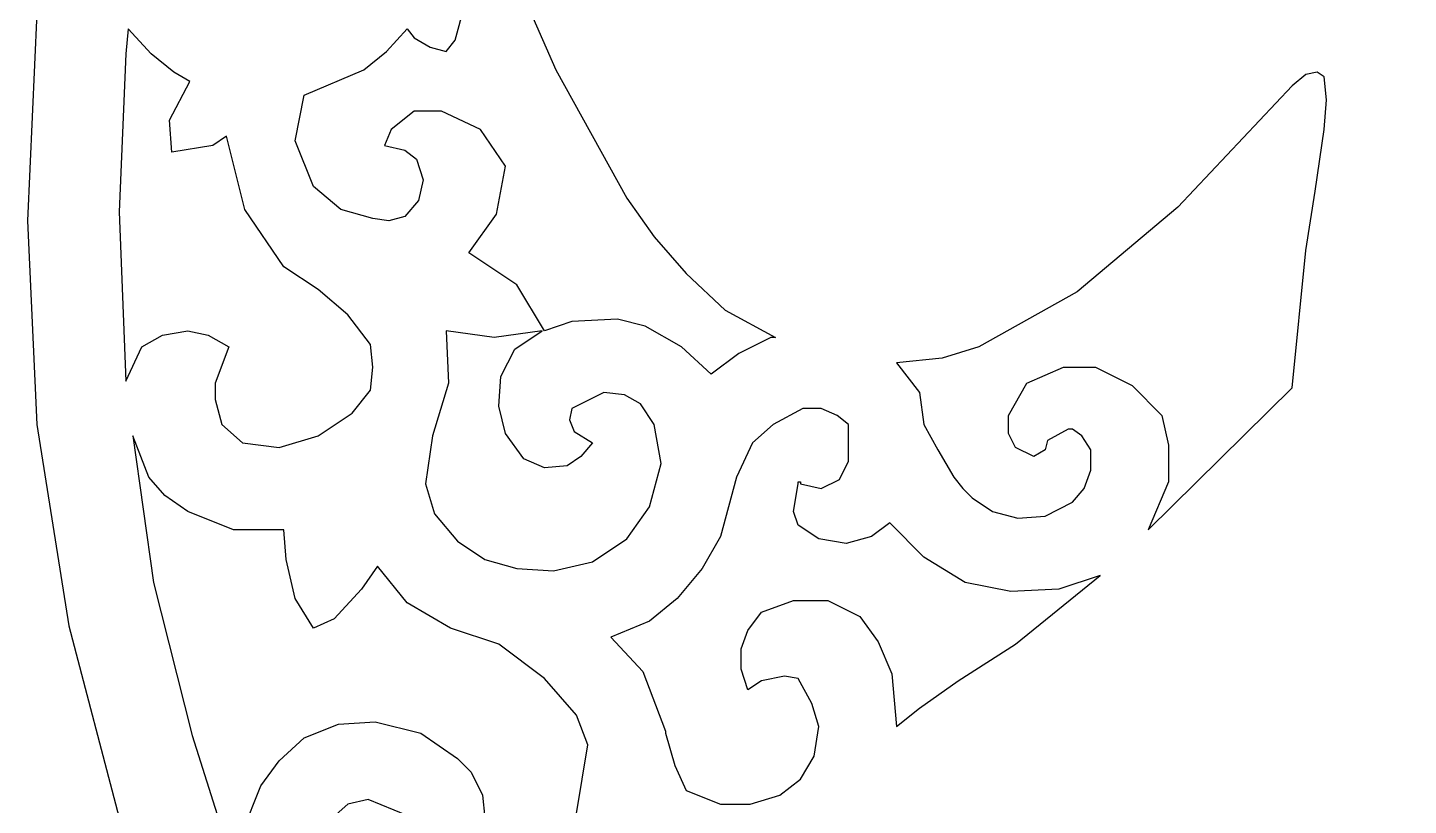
# Model space of a CAD drawing. Header units: centimetres. Extents: x 10.23 to 17.91, y -8.49 to -0.82.
# Drawn here: x 10.231 to 12.864, y -5.768 to -4.286 of the extents above; entities that cross this region are included whole.
import ezdxf

# ---------------------------------------------------------------- set-up
doc = ezdxf.new("R2010")
doc.units = ezdxf.units.CM
doc.header["$MEASUREMENT"] = 0
doc.layers.add('layer 1', color=7, linetype='Continuous')

msp = doc.modelspace()

# ---------------------------------------------------------------- linework, layer by layer
at = {"layer": 'layer 1', "color": 250}
for points, knots in [([(14.06796, -0.81718), (14.06796, -0.81718), (14.46039, -0.83462), (14.46039, -0.83462), (14.46039, -0.83462), (14.46039, -0.83462), (14.83974, -0.89131), (14.83974, -0.89131), (14.83974, -0.89131), (14.83974, -0.89131), (15.20601, -0.99158), (15.20601, -0.99158), (15.20601, -0.99158), (15.20601, -0.99158), (15.56356, -1.11805), (15.56356, -1.11805), (15.56356, -1.11805), (15.56356, -1.11805), (15.89494, -1.27936), (15.89494, -1.27936), (15.89494, -1.27936), (15.89494, -1.27936), (16.21325, -1.47123), (16.21325, -1.47123), (16.21325, -1.47123), (16.21325, -1.47123), (16.50539, -1.6936), (16.50539, -1.6936), (16.50539, -1.6936), (16.50539, -1.6936), (16.7801, -1.94215), (16.7801, -1.94215), (16.7801, -1.94215), (16.7801, -1.94215), (17.02864, -2.21248), (17.02864, -2.21248), (17.02864, -2.21248), (17.02864, -2.21248), (17.25102, -2.50899), (17.25102, -2.50899), (17.25102, -2.50899), (17.25102, -2.50899), (17.43851, -2.82295), (17.43851, -2.82295), (17.43851, -2.82295), (17.43851, -2.82295), (17.6042, -3.16303), (17.6042, -3.16303), (17.6042, -3.16303), (17.6042, -3.16303), (17.73502, -3.51624), (17.73502, -3.51624), (17.73502, -3.51624), (17.73502, -3.51624), (17.82658, -3.88249), (17.82658, -3.88249), (17.82658, -3.88249), (17.82658, -3.88249), (17.88763, -4.2575), (17.88763, -4.2575), (17.88763, -4.2575), (17.88763, -4.2575), (17.90507, -4.65428), (17.90507, -4.65428), (17.90507, -4.65428), (17.90507, -4.65428), (17.88763, -5.04235), (17.88763, -5.04235), (17.88763, -5.04235), (17.88763, -5.04235), (17.82658, -5.42608), (17.82658, -5.42608), (17.82658, -5.42608), (17.82658, -5.42608), (17.73502, -5.79235), (17.73502, -5.79235), (17.73502, -5.79235), (17.73502, -5.79235), (17.6042, -6.14116), (17.6042, -6.14116), (17.6042, -6.14116), (17.6042, -6.14116), (17.43851, -6.48128), (17.43851, -6.48128), (17.43851, -6.48128), (17.43851, -6.48128), (17.25102, -6.79521), (17.25102, -6.79521), (17.25102, -6.79521), (17.25102, -6.79521), (17.02864, -7.09173), (17.02864, -7.09173), (17.02864, -7.09173), (17.02864, -7.09173), (16.7801, -7.36642), (16.7801, -7.36642), (16.7801, -7.36642), (16.7801, -7.36642), (16.50539, -7.61498), (16.50539, -7.61498), (16.50539, -7.61498), (16.50539, -7.61498), (16.21325, -7.83299), (16.21325, -7.83299), (16.21325, -7.83299), (16.21325, -7.83299), (15.89494, -8.02485), (15.89494, -8.02485), (15.89494, -8.02485), (15.89494, -8.02485), (15.56356, -8.19054), (15.56356, -8.19054), (15.56356, -8.19054), (15.56356, -8.19054), (15.20601, -8.317), (15.20601, -8.317), (15.20601, -8.317), (15.20601, -8.317), (14.83974, -8.40856), (14.83974, -8.40856), (14.83974, -8.40856), (14.83974, -8.40856), (14.46039, -8.46961), (14.46039, -8.46961), (14.46039, -8.46961), (14.46039, -8.46961), (14.06796, -8.49141), (14.06796, -8.49141), (14.06796, -8.49141), (14.06796, -8.49141), (13.67989, -8.46961), (13.67989, -8.46961), (13.67989, -8.46961), (13.67989, -8.46961), (13.30053, -8.40856), (13.30053, -8.40856), (13.30053, -8.40856), (13.30053, -8.40856), (12.9299, -8.317), (12.9299, -8.317), (12.9299, -8.317), (12.9299, -8.317), (12.57671, -8.19054), (12.57671, -8.19054), (12.57671, -8.19054), (12.57671, -8.19054), (12.24532, -8.02485), (12.24532, -8.02485), (12.24532, -8.02485), (12.24532, -8.02485), (11.92702, -7.83299), (11.92702, -7.83299), (11.92702, -7.83299), (11.92702, -7.83299), (11.63051, -7.61498), (11.63051, -7.61498), (11.63051, -7.61498), (11.63051, -7.61498), (11.35582, -7.36642), (11.35582, -7.36642), (11.35582, -7.36642), (11.35582, -7.36642), (11.11164, -7.09173), (11.11164, -7.09173), (11.11164, -7.09173), (11.11164, -7.09173), (10.88926, -6.79521), (10.88926, -6.79521), (10.88926, -6.79521), (10.88926, -6.79521), (10.6974, -6.48128), (10.6974, -6.48128), (10.6974, -6.48128), (10.6974, -6.48128), (10.53606, -6.14116), (10.53606, -6.14116), (10.53606, -6.14116), (10.53606, -6.14116), (10.40525, -5.79235), (10.40525, -5.79235), (10.40525, -5.79235), (10.40525, -5.79235), (10.30933, -5.42608), (10.30933, -5.42608), (10.30933, -5.42608), (10.30933, -5.42608), (10.24828, -5.04235), (10.24828, -5.04235), (10.24828, -5.04235), (10.24828, -5.04235), (10.23084, -4.65428), (10.23084, -4.65428), (10.23084, -4.65428), (10.23084, -4.65428), (10.24828, -4.2575), (10.24828, -4.2575), (10.24828, -4.2575), (10.24828, -4.2575), (10.30933, -3.88249), (10.30933, -3.88249), (10.30933, -3.88249), (10.30933, -3.88249), (10.40525, -3.51624), (10.40525, -3.51624), (10.40525, -3.51624), (10.40525, -3.51624), (10.53606, -3.16303), (10.53606, -3.16303), (10.53606, -3.16303), (10.53606, -3.16303), (10.6974, -2.82295), (10.6974, -2.82295), (10.6974, -2.82295), (10.6974, -2.82295), (10.88926, -2.50899), (10.88926, -2.50899), (10.88926, -2.50899), (10.88926, -2.50899), (11.11164, -2.21248), (11.11164, -2.21248), (11.11164, -2.21248), (11.11164, -2.21248), (11.35582, -1.94215), (11.35582, -1.94215), (11.35582, -1.94215), (11.35582, -1.94215), (11.63051, -1.6936), (11.63051, -1.6936), (11.63051, -1.6936), (11.63051, -1.6936), (11.92702, -1.47123), (11.92702, -1.47123), (11.92702, -1.47123), (11.92702, -1.47123), (12.24532, -1.27936), (12.24532, -1.27936), (12.24532, -1.27936), (12.24532, -1.27936), (12.57671, -1.11805), (12.57671, -1.11805), (12.57671, -1.11805), (12.57671, -1.11805), (12.9299, -0.99158), (12.9299, -0.99158), (12.9299, -0.99158), (12.9299, -0.99158), (13.30053, -0.89131), (13.30053, -0.89131), (13.30053, -0.89131), (13.30053, -0.89131), (13.67989, -0.83462), (13.67989, -0.83462), (13.67989, -0.83462), (13.67989, -0.83462), (14.06796, -0.81718), (14.06796, -0.81718)], [0, 0, 0, 0, 0.0153846, 0.0153846, 0.0153846, 0.0153846, 0.0307692, 0.0307692, 0.0307692, 0.0307692, 0.0461538, 0.0461538, 0.0461538, 0.0461538, 0.0615385, 0.0615385, 0.0615385, 0.0615385, 0.0769231, 0.0769231, 0.0769231, 0.0769231, 0.0923077, 0.0923077, 0.0923077, 0.0923077, 0.1076923, 0.1076923, 0.1076923, 0.1076923, 0.1230769, 0.1230769, 0.1230769, 0.1230769, 0.1384615, 0.1384615, 0.1384615, 0.1384615, 0.1538462, 0.1538462, 0.1538462, 0.1538462, 0.1692308, 0.1692308, 0.1692308, 0.1692308, 0.1846154, 0.1846154, 0.1846154, 0.1846154, 0.2, 0.2, 0.2, 0.2, 0.2153846, 0.2153846, 0.2153846, 0.2153846, 0.2307692, 0.2307692, 0.2307692, 0.2307692, 0.2461538, 0.2461538, 0.2461538, 0.2461538, 0.2615385, 0.2615385, 0.2615385, 0.2615385, 0.2769231, 0.2769231, 0.2769231, 0.2769231, 0.2923077, 0.2923077, 0.2923077, 0.2923077, 0.3076923, 0.3076923, 0.3076923, 0.3076923, 0.3230769, 0.3230769, 0.3230769, 0.3230769, 0.3384615, 0.3384615, 0.3384615, 0.3384615, 0.3538462, 0.3538462, 0.3538462, 0.3538462, 0.3692308, 0.3692308, 0.3692308, 0.3692308, 0.3846154, 0.3846154, 0.3846154, 0.3846154, 0.4, 0.4, 0.4, 0.4, 0.4153846, 0.4153846, 0.4153846, 0.4153846, 0.4307692, 0.4307692, 0.4307692, 0.4307692, 0.4461538, 0.4461538, 0.4461538, 0.4461538, 0.4615385, 0.4615385, 0.4615385, 0.4615385, 0.4769231, 0.4769231, 0.4769231, 0.4769231, 0.4923077, 0.4923077, 0.4923077, 0.4923077, 0.5076923, 0.5076923, 0.5076923, 0.5076923, 0.5230769, 0.5230769, 0.5230769, 0.5230769, 0.5384615, 0.5384615, 0.5384615, 0.5384615, 0.5538462, 0.5538462, 0.5538462, 0.5538462, 0.5692308, 0.5692308, 0.5692308, 0.5692308, 0.5846154, 0.5846154, 0.5846154, 0.5846154, 0.6, 0.6, 0.6, 0.6, 0.6153846, 0.6153846, 0.6153846, 0.6153846, 0.6307692, 0.6307692, 0.6307692, 0.6307692, 0.6461538, 0.6461538, 0.6461538, 0.6461538, 0.6615385, 0.6615385, 0.6615385, 0.6615385, 0.6769231, 0.6769231, 0.6769231, 0.6769231, 0.6923077, 0.6923077, 0.6923077, 0.6923077, 0.7076923, 0.7076923, 0.7076923, 0.7076923, 0.7230769, 0.7230769, 0.7230769, 0.7230769, 0.7384615, 0.7384615, 0.7384615, 0.7384615, 0.7538462, 0.7538462, 0.7538462, 0.7538462, 0.7692308, 0.7692308, 0.7692308, 0.7692308, 0.7846154, 0.7846154, 0.7846154, 0.7846154, 0.8, 0.8, 0.8, 0.8, 0.8153846, 0.8153846, 0.8153846, 0.8153846, 0.8307692, 0.8307692, 0.8307692, 0.8307692, 0.8461538, 0.8461538, 0.8461538, 0.8461538, 0.8615385, 0.8615385, 0.8615385, 0.8615385, 0.8769231, 0.8769231, 0.8769231, 0.8769231, 0.8923077, 0.8923077, 0.8923077, 0.8923077, 0.9076923, 0.9076923, 0.9076923, 0.9076923, 0.9230769, 0.9230769, 0.9230769, 0.9230769, 0.9384615, 0.9384615, 0.9384615, 0.9384615, 0.9538462, 0.9538462, 0.9538462, 0.9538462, 0.9692308, 0.9692308, 0.9692308, 0.9692308, 1, 1, 1, 1]), ([(10.75845, -4.41447), (10.75845, -4.41447), (10.741, -4.50168), (10.741, -4.50168), (10.741, -4.50168), (10.741, -4.50168), (10.77589, -4.58889), (10.77589, -4.58889), (10.77589, -4.58889), (10.77589, -4.58889), (10.82821, -4.63249), (10.82821, -4.63249), (10.82821, -4.63249), (10.82821, -4.63249), (10.88926, -4.64994), (10.88926, -4.64994), (10.88926, -4.64994), (10.88926, -4.64994), (10.91978, -4.65428), (10.91978, -4.65428), (10.91978, -4.65428), (10.91978, -4.65428), (10.9503, -4.64556), (10.9503, -4.64556), (10.9503, -4.64556), (10.9503, -4.64556), (10.97646, -4.61505), (10.97646, -4.61505), (10.97646, -4.61505), (10.97646, -4.61505), (10.98518, -4.57579), (10.98518, -4.57579), (10.98518, -4.57579), (10.98518, -4.57579), (10.9721, -4.53657), (10.9721, -4.53657), (10.9721, -4.53657), (10.9721, -4.53657), (10.9503, -4.51913), (10.9503, -4.51913), (10.9503, -4.51913), (10.9503, -4.51913), (10.91106, -4.51041), (10.91106, -4.51041), (10.91106, -4.51041), (10.91106, -4.51041), (10.92414, -4.47986), (10.92414, -4.47986), (10.92414, -4.47986), (10.92414, -4.47986), (10.96774, -4.44498), (10.96774, -4.44498), (10.96774, -4.44498), (10.96774, -4.44498), (11.02007, -4.44498), (11.02007, -4.44498), (11.02007, -4.44498), (11.02007, -4.44498), (11.09419, -4.47986), (11.09419, -4.47986), (11.09419, -4.47986), (11.09419, -4.47986), (11.14216, -4.54963), (11.14216, -4.54963), (11.14216, -4.54963), (11.14216, -4.54963), (11.12472, -4.64122), (11.12472, -4.64122), (11.12472, -4.64122), (11.12472, -4.64122), (11.07239, -4.71534), (11.07239, -4.71534), (11.07239, -4.71534), (11.07239, -4.71534), (11.16396, -4.77638), (11.16396, -4.77638), (11.16396, -4.77638), (11.16396, -4.77638), (11.21628, -4.86359), (11.21628, -4.86359), (11.21628, -4.86359), (11.21628, -4.86359), (11.26861, -4.84615), (11.26861, -4.84615), (11.26861, -4.84615), (11.26861, -4.84615), (11.35582, -4.84177), (11.35582, -4.84177), (11.35582, -4.84177), (11.35582, -4.84177), (11.40814, -4.85487), (11.40814, -4.85487), (11.40814, -4.85487), (11.40814, -4.85487), (11.4779, -4.8941), (11.4779, -4.8941), (11.4779, -4.8941), (11.4779, -4.8941), (11.53459, -4.94642), (11.53459, -4.94642), (11.53459, -4.94642), (11.53459, -4.94642), (11.58692, -4.90719), (11.58692, -4.90719), (11.58692, -4.90719), (11.58692, -4.90719), (11.64796, -4.87665), (11.64796, -4.87665), (11.64796, -4.87665), (11.64796, -4.87665), (11.65668, -4.87665), (11.65668, -4.87665), (11.65668, -4.87665), (11.65668, -4.87665), (11.56075, -4.82435), (11.56075, -4.82435), (11.56075, -4.82435), (11.56075, -4.82435), (11.48663, -4.75458), (11.48663, -4.75458), (11.48663, -4.75458), (11.48663, -4.75458), (11.42558, -4.68482), (11.42558, -4.68482), (11.42558, -4.68482), (11.42558, -4.68482), (11.37325, -4.61067), (11.37325, -4.61067), (11.37325, -4.61067), (11.37325, -4.61067), (11.23808, -4.36649), (11.23808, -4.36649), (11.23808, -4.36649), (11.23808, -4.36649), (11.19448, -4.26623), (11.19448, -4.26623), (11.19448, -4.26623), (11.19448, -4.26623), (11.1378, -4.26623), (11.1378, -4.26623), (11.1378, -4.26623), (11.1378, -4.26623), (11.06367, -4.24442), (11.06367, -4.24442), (11.06367, -4.24442), (11.06367, -4.24442), (11.04623, -4.30983), (11.04623, -4.30983), (11.04623, -4.30983), (11.04623, -4.30983), (11.02879, -4.33162), (11.02879, -4.33162), (11.02879, -4.33162), (11.02879, -4.33162), (10.99827, -4.32289), (10.99827, -4.32289), (10.99827, -4.32289), (10.99827, -4.32289), (10.96774, -4.30545), (10.96774, -4.30545), (10.96774, -4.30545), (10.96774, -4.30545), (10.95466, -4.288), (10.95466, -4.288), (10.95466, -4.288), (10.95466, -4.288), (10.91542, -4.33162), (10.91542, -4.33162), (10.91542, -4.33162), (10.91542, -4.33162), (10.87182, -4.36649), (10.87182, -4.36649), (10.87182, -4.36649), (10.87182, -4.36649), (10.75845, -4.41447), (10.75845, -4.41447)], [0, 0, 0, 0, 0.0222222, 0.0222222, 0.0222222, 0.0222222, 0.0444444, 0.0444444, 0.0444444, 0.0444444, 0.0666667, 0.0666667, 0.0666667, 0.0666667, 0.0888889, 0.0888889, 0.0888889, 0.0888889, 0.1111111, 0.1111111, 0.1111111, 0.1111111, 0.1333333, 0.1333333, 0.1333333, 0.1333333, 0.1555556, 0.1555556, 0.1555556, 0.1555556, 0.1777778, 0.1777778, 0.1777778, 0.1777778, 0.2, 0.2, 0.2, 0.2, 0.2222222, 0.2222222, 0.2222222, 0.2222222, 0.2444444, 0.2444444, 0.2444444, 0.2444444, 0.2666667, 0.2666667, 0.2666667, 0.2666667, 0.2888889, 0.2888889, 0.2888889, 0.2888889, 0.3111111, 0.3111111, 0.3111111, 0.3111111, 0.3333333, 0.3333333, 0.3333333, 0.3333333, 0.3555556, 0.3555556, 0.3555556, 0.3555556, 0.3777778, 0.3777778, 0.3777778, 0.3777778, 0.4, 0.4, 0.4, 0.4, 0.4222222, 0.4222222, 0.4222222, 0.4222222, 0.4444444, 0.4444444, 0.4444444, 0.4444444, 0.4666667, 0.4666667, 0.4666667, 0.4666667, 0.4888889, 0.4888889, 0.4888889, 0.4888889, 0.5111111, 0.5111111, 0.5111111, 0.5111111, 0.5333333, 0.5333333, 0.5333333, 0.5333333, 0.5555556, 0.5555556, 0.5555556, 0.5555556, 0.5777778, 0.5777778, 0.5777778, 0.5777778, 0.6, 0.6, 0.6, 0.6, 0.6222222, 0.6222222, 0.6222222, 0.6222222, 0.6444444, 0.6444444, 0.6444444, 0.6444444, 0.6666667, 0.6666667, 0.6666667, 0.6666667, 0.6888889, 0.6888889, 0.6888889, 0.6888889, 0.7111111, 0.7111111, 0.7111111, 0.7111111, 0.7333333, 0.7333333, 0.7333333, 0.7333333, 0.7555556, 0.7555556, 0.7555556, 0.7555556, 0.7777778, 0.7777778, 0.7777778, 0.7777778, 0.8, 0.8, 0.8, 0.8, 0.8222222, 0.8222222, 0.8222222, 0.8222222, 0.8444444, 0.8444444, 0.8444444, 0.8444444, 0.8666667, 0.8666667, 0.8666667, 0.8666667, 0.8888889, 0.8888889, 0.8888889, 0.8888889, 0.9111111, 0.9111111, 0.9111111, 0.9111111, 0.9333333, 0.9333333, 0.9333333, 0.9333333, 0.9555556, 0.9555556, 0.9555556, 0.9555556, 1, 1, 1, 1]), ([(10.41834, -4.95952), (10.41834, -4.95952), (10.40525, -4.63684), (10.40525, -4.63684), (10.40525, -4.63684), (10.40525, -4.63684), (10.41834, -4.33599), (10.41834, -4.33599), (10.41834, -4.33599), (10.41834, -4.33599), (10.42269, -4.288), (10.42269, -4.288), (10.42269, -4.288), (10.42269, -4.288), (10.46631, -4.33599), (10.46631, -4.33599), (10.46631, -4.33599), (10.46631, -4.33599), (10.50991, -4.37087), (10.50991, -4.37087), (10.50991, -4.37087), (10.50991, -4.37087), (10.54043, -4.38831), (10.54043, -4.38831), (10.54043, -4.38831), (10.54043, -4.38831), (10.50118, -4.46243), (10.50118, -4.46243), (10.50118, -4.46243), (10.50118, -4.46243), (10.50555, -4.52347), (10.50555, -4.52347), (10.50555, -4.52347), (10.50555, -4.52347), (10.58403, -4.51041), (10.58403, -4.51041), (10.58403, -4.51041), (10.58403, -4.51041), (10.61019, -4.49296), (10.61019, -4.49296), (10.61019, -4.49296), (10.61019, -4.49296), (10.64508, -4.63249), (10.64508, -4.63249), (10.64508, -4.63249), (10.64508, -4.63249), (10.7192, -4.74151), (10.7192, -4.74151), (10.7192, -4.74151), (10.7192, -4.74151), (10.7846, -4.7851), (10.7846, -4.7851), (10.7846, -4.7851), (10.7846, -4.7851), (10.84129, -4.83305), (10.84129, -4.83305), (10.84129, -4.83305), (10.84129, -4.83305), (10.88489, -4.88975), (10.88489, -4.88975), (10.88489, -4.88975), (10.88489, -4.88975), (10.88926, -4.93336), (10.88926, -4.93336), (10.88926, -4.93336), (10.88926, -4.93336), (10.88489, -4.97696), (10.88489, -4.97696), (10.88489, -4.97696), (10.88489, -4.97696), (10.85001, -5.02056), (10.85001, -5.02056), (10.85001, -5.02056), (10.85001, -5.02056), (10.7846, -5.06417), (10.7846, -5.06417), (10.7846, -5.06417), (10.7846, -5.06417), (10.71048, -5.08595), (10.71048, -5.08595), (10.71048, -5.08595), (10.71048, -5.08595), (10.64072, -5.07723), (10.64072, -5.07723), (10.64072, -5.07723), (10.64072, -5.07723), (10.60147, -5.04235), (10.60147, -5.04235), (10.60147, -5.04235), (10.60147, -5.04235), (10.58839, -4.9944), (10.58839, -4.9944), (10.58839, -4.9944), (10.58839, -4.9944), (10.58839, -4.96386), (10.58839, -4.96386), (10.58839, -4.96386), (10.58839, -4.96386), (10.61455, -4.8941), (10.61455, -4.8941), (10.61455, -4.8941), (10.61455, -4.8941), (10.57531, -4.87232), (10.57531, -4.87232), (10.57531, -4.87232), (10.57531, -4.87232), (10.53606, -4.86359), (10.53606, -4.86359), (10.53606, -4.86359), (10.53606, -4.86359), (10.48811, -4.87232), (10.48811, -4.87232), (10.48811, -4.87232), (10.48811, -4.87232), (10.44886, -4.8941), (10.44886, -4.8941), (10.44886, -4.8941), (10.44886, -4.8941), (10.41834, -4.95952), (10.41834, -4.95952)], [0, 0, 0, 0, 0.0322581, 0.0322581, 0.0322581, 0.0322581, 0.0645161, 0.0645161, 0.0645161, 0.0645161, 0.0967742, 0.0967742, 0.0967742, 0.0967742, 0.1290323, 0.1290323, 0.1290323, 0.1290323, 0.1612903, 0.1612903, 0.1612903, 0.1612903, 0.1935484, 0.1935484, 0.1935484, 0.1935484, 0.2258065, 0.2258065, 0.2258065, 0.2258065, 0.2580645, 0.2580645, 0.2580645, 0.2580645, 0.2903226, 0.2903226, 0.2903226, 0.2903226, 0.3225806, 0.3225806, 0.3225806, 0.3225806, 0.3548387, 0.3548387, 0.3548387, 0.3548387, 0.3870968, 0.3870968, 0.3870968, 0.3870968, 0.4193548, 0.4193548, 0.4193548, 0.4193548, 0.4516129, 0.4516129, 0.4516129, 0.4516129, 0.483871, 0.483871, 0.483871, 0.483871, 0.516129, 0.516129, 0.516129, 0.516129, 0.5483871, 0.5483871, 0.5483871, 0.5483871, 0.5806452, 0.5806452, 0.5806452, 0.5806452, 0.6129032, 0.6129032, 0.6129032, 0.6129032, 0.6451613, 0.6451613, 0.6451613, 0.6451613, 0.6774194, 0.6774194, 0.6774194, 0.6774194, 0.7096774, 0.7096774, 0.7096774, 0.7096774, 0.7419355, 0.7419355, 0.7419355, 0.7419355, 0.7741935, 0.7741935, 0.7741935, 0.7741935, 0.8064516, 0.8064516, 0.8064516, 0.8064516, 0.8387097, 0.8387097, 0.8387097, 0.8387097, 0.8709677, 0.8709677, 0.8709677, 0.8709677, 0.9032258, 0.9032258, 0.9032258, 0.9032258, 0.9354839, 0.9354839, 0.9354839, 0.9354839, 1, 1, 1, 1]), ([(11.88778, -4.92464), (11.88778, -4.92464), (11.97499, -4.91592), (11.97499, -4.91592), (11.97499, -4.91592), (11.97499, -4.91592), (12.04475, -4.8941), (12.04475, -4.8941), (12.04475, -4.8941), (12.04475, -4.8941), (12.23225, -4.78946), (12.23225, -4.78946), (12.23225, -4.78946), (12.23225, -4.78946), (12.4241, -4.62811), (12.4241, -4.62811), (12.4241, -4.62811), (12.4241, -4.62811), (12.64212, -4.39703), (12.64212, -4.39703), (12.64212, -4.39703), (12.64212, -4.39703), (12.66828, -4.37522), (12.66828, -4.37522), (12.66828, -4.37522), (12.66828, -4.37522), (12.69008, -4.37087), (12.69008, -4.37087), (12.69008, -4.37087), (12.69008, -4.37087), (12.70316, -4.37959), (12.70316, -4.37959), (12.70316, -4.37959), (12.70316, -4.37959), (12.70752, -4.42319), (12.70752, -4.42319), (12.70752, -4.42319), (12.70752, -4.42319), (12.70316, -4.47986), (12.70316, -4.47986), (12.70316, -4.47986), (12.70316, -4.47986), (12.68572, -4.59761), (12.68572, -4.59761), (12.68572, -4.59761), (12.68572, -4.59761), (12.66828, -4.71098), (12.66828, -4.71098), (12.66828, -4.71098), (12.66828, -4.71098), (12.64212, -4.97258), (12.64212, -4.97258), (12.64212, -4.97258), (12.64212, -4.97258), (12.36741, -5.24294), (12.36741, -5.24294), (12.36741, -5.24294), (12.36741, -5.24294), (12.40666, -5.15137), (12.40666, -5.15137), (12.40666, -5.15137), (12.40666, -5.15137), (12.40666, -5.08161), (12.40666, -5.08161), (12.40666, -5.08161), (12.40666, -5.08161), (12.39358, -5.02491), (12.39358, -5.02491), (12.39358, -5.02491), (12.39358, -5.02491), (12.33689, -4.96824), (12.33689, -4.96824), (12.33689, -4.96824), (12.33689, -4.96824), (12.26713, -4.93336), (12.26713, -4.93336), (12.26713, -4.93336), (12.26713, -4.93336), (12.20608, -4.93336), (12.20608, -4.93336), (12.20608, -4.93336), (12.20608, -4.93336), (12.13631, -4.96386), (12.13631, -4.96386), (12.13631, -4.96386), (12.13631, -4.96386), (12.10144, -5.02491), (12.10144, -5.02491), (12.10144, -5.02491), (12.10144, -5.02491), (12.10144, -5.05979), (12.10144, -5.05979), (12.10144, -5.05979), (12.10144, -5.05979), (12.11451, -5.08595), (12.11451, -5.08595), (12.11451, -5.08595), (12.11451, -5.08595), (12.1494, -5.10339), (12.1494, -5.10339), (12.1494, -5.10339), (12.1494, -5.10339), (12.1712, -5.09033), (12.1712, -5.09033), (12.1712, -5.09033), (12.1712, -5.09033), (12.17556, -5.07289), (12.17556, -5.07289), (12.17556, -5.07289), (12.17556, -5.07289), (12.2148, -5.05107), (12.2148, -5.05107), (12.2148, -5.05107), (12.2148, -5.05107), (12.22353, -5.05107), (12.22353, -5.05107), (12.22353, -5.05107), (12.22353, -5.05107), (12.24097, -5.06417), (12.24097, -5.06417), (12.24097, -5.06417), (12.24097, -5.06417), (12.25841, -5.09033), (12.25841, -5.09033), (12.25841, -5.09033), (12.25841, -5.09033), (12.25841, -5.12956), (12.25841, -5.12956), (12.25841, -5.12956), (12.25841, -5.12956), (12.24532, -5.16444), (12.24532, -5.16444), (12.24532, -5.16444), (12.24532, -5.16444), (12.22353, -5.1906), (12.22353, -5.1906), (12.22353, -5.1906), (12.22353, -5.1906), (12.1712, -5.21676), (12.1712, -5.21676), (12.1712, -5.21676), (12.1712, -5.21676), (12.11888, -5.22114), (12.11888, -5.22114), (12.11888, -5.22114), (12.11888, -5.22114), (12.07091, -5.20805), (12.07091, -5.20805), (12.07091, -5.20805), (12.07091, -5.20805), (12.03167, -5.18188), (12.03167, -5.18188), (12.03167, -5.18188), (12.03167, -5.18188), (12.01423, -5.16444), (12.01423, -5.16444), (12.01423, -5.16444), (12.01423, -5.16444), (11.99679, -5.14266), (11.99679, -5.14266), (11.99679, -5.14266), (11.99679, -5.14266), (11.96626, -5.09033), (11.96626, -5.09033), (11.96626, -5.09033), (11.96626, -5.09033), (11.9401, -5.04235), (11.9401, -5.04235), (11.9401, -5.04235), (11.9401, -5.04235), (11.93138, -4.9813), (11.93138, -4.9813), (11.93138, -4.9813), (11.93138, -4.9813), (11.88778, -4.92464), (11.88778, -4.92464)], [0, 0, 0, 0, 0.0222222, 0.0222222, 0.0222222, 0.0222222, 0.0444444, 0.0444444, 0.0444444, 0.0444444, 0.0666667, 0.0666667, 0.0666667, 0.0666667, 0.0888889, 0.0888889, 0.0888889, 0.0888889, 0.1111111, 0.1111111, 0.1111111, 0.1111111, 0.1333333, 0.1333333, 0.1333333, 0.1333333, 0.1555556, 0.1555556, 0.1555556, 0.1555556, 0.1777778, 0.1777778, 0.1777778, 0.1777778, 0.2, 0.2, 0.2, 0.2, 0.2222222, 0.2222222, 0.2222222, 0.2222222, 0.2444444, 0.2444444, 0.2444444, 0.2444444, 0.2666667, 0.2666667, 0.2666667, 0.2666667, 0.2888889, 0.2888889, 0.2888889, 0.2888889, 0.3111111, 0.3111111, 0.3111111, 0.3111111, 0.3333333, 0.3333333, 0.3333333, 0.3333333, 0.3555556, 0.3555556, 0.3555556, 0.3555556, 0.3777778, 0.3777778, 0.3777778, 0.3777778, 0.4, 0.4, 0.4, 0.4, 0.4222222, 0.4222222, 0.4222222, 0.4222222, 0.4444444, 0.4444444, 0.4444444, 0.4444444, 0.4666667, 0.4666667, 0.4666667, 0.4666667, 0.4888889, 0.4888889, 0.4888889, 0.4888889, 0.5111111, 0.5111111, 0.5111111, 0.5111111, 0.5333333, 0.5333333, 0.5333333, 0.5333333, 0.5555556, 0.5555556, 0.5555556, 0.5555556, 0.5777778, 0.5777778, 0.5777778, 0.5777778, 0.6, 0.6, 0.6, 0.6, 0.6222222, 0.6222222, 0.6222222, 0.6222222, 0.6444444, 0.6444444, 0.6444444, 0.6444444, 0.6666667, 0.6666667, 0.6666667, 0.6666667, 0.6888889, 0.6888889, 0.6888889, 0.6888889, 0.7111111, 0.7111111, 0.7111111, 0.7111111, 0.7333333, 0.7333333, 0.7333333, 0.7333333, 0.7555556, 0.7555556, 0.7555556, 0.7555556, 0.7777778, 0.7777778, 0.7777778, 0.7777778, 0.8, 0.8, 0.8, 0.8, 0.8222222, 0.8222222, 0.8222222, 0.8222222, 0.8444444, 0.8444444, 0.8444444, 0.8444444, 0.8666667, 0.8666667, 0.8666667, 0.8666667, 0.8888889, 0.8888889, 0.8888889, 0.8888889, 0.9111111, 0.9111111, 0.9111111, 0.9111111, 0.9333333, 0.9333333, 0.9333333, 0.9333333, 0.9555556, 0.9555556, 0.9555556, 0.9555556, 1, 1, 1, 1]), ([(11.02879, -4.86359), (11.02879, -4.86359), (11.12035, -4.87665), (11.12035, -4.87665), (11.12035, -4.87665), (11.12035, -4.87665), (11.21192, -4.86359), (11.21192, -4.86359), (11.21192, -4.86359), (11.21192, -4.86359), (11.1596, -4.89848), (11.1596, -4.89848), (11.1596, -4.89848), (11.1596, -4.89848), (11.13344, -4.9508), (11.13344, -4.9508), (11.13344, -4.9508), (11.13344, -4.9508), (11.12907, -5.00747), (11.12907, -5.00747), (11.12907, -5.00747), (11.12907, -5.00747), (11.14216, -5.05979), (11.14216, -5.05979), (11.14216, -5.05979), (11.14216, -5.05979), (11.17704, -5.10777), (11.17704, -5.10777), (11.17704, -5.10777), (11.17704, -5.10777), (11.21628, -5.12522), (11.21628, -5.12522), (11.21628, -5.12522), (11.21628, -5.12522), (11.25988, -5.12084), (11.25988, -5.12084), (11.25988, -5.12084), (11.25988, -5.12084), (11.28605, -5.10339), (11.28605, -5.10339), (11.28605, -5.10339), (11.28605, -5.10339), (11.30785, -5.07723), (11.30785, -5.07723), (11.30785, -5.07723), (11.30785, -5.07723), (11.27297, -5.05545), (11.27297, -5.05545), (11.27297, -5.05545), (11.27297, -5.05545), (11.26425, -5.03363), (11.26425, -5.03363), (11.26425, -5.03363), (11.26425, -5.03363), (11.26861, -5.01185), (11.26861, -5.01185), (11.26861, -5.01185), (11.26861, -5.01185), (11.32965, -4.9813), (11.32965, -4.9813), (11.32965, -4.9813), (11.32965, -4.9813), (11.36889, -4.98568), (11.36889, -4.98568), (11.36889, -4.98568), (11.36889, -4.98568), (11.39941, -5.00313), (11.39941, -5.00313), (11.39941, -5.00313), (11.39941, -5.00313), (11.42558, -5.04235), (11.42558, -5.04235), (11.42558, -5.04235), (11.42558, -5.04235), (11.43866, -5.11649), (11.43866, -5.11649), (11.43866, -5.11649), (11.43866, -5.11649), (11.41686, -5.19932), (11.41686, -5.19932), (11.41686, -5.19932), (11.41686, -5.19932), (11.37325, -5.26039), (11.37325, -5.26039), (11.37325, -5.26039), (11.37325, -5.26039), (11.30785, -5.30399), (11.30785, -5.30399), (11.30785, -5.30399), (11.30785, -5.30399), (11.23372, -5.32143), (11.23372, -5.32143), (11.23372, -5.32143), (11.23372, -5.32143), (11.16396, -5.31707), (11.16396, -5.31707), (11.16396, -5.31707), (11.16396, -5.31707), (11.10291, -5.29963), (11.10291, -5.29963), (11.10291, -5.29963), (11.10291, -5.29963), (11.05059, -5.26474), (11.05059, -5.26474), (11.05059, -5.26474), (11.05059, -5.26474), (11.00699, -5.21242), (11.00699, -5.21242), (11.00699, -5.21242), (11.00699, -5.21242), (10.98954, -5.15572), (10.98954, -5.15572), (10.98954, -5.15572), (10.98954, -5.15572), (11.00263, -5.06417), (11.00263, -5.06417), (11.00263, -5.06417), (11.00263, -5.06417), (11.03315, -4.96386), (11.03315, -4.96386), (11.03315, -4.96386), (11.03315, -4.96386), (11.02879, -4.86359), (11.02879, -4.86359)], [0, 0, 0, 0, 0.03125, 0.03125, 0.03125, 0.03125, 0.0625, 0.0625, 0.0625, 0.0625, 0.09375, 0.09375, 0.09375, 0.09375, 0.125, 0.125, 0.125, 0.125, 0.15625, 0.15625, 0.15625, 0.15625, 0.1875, 0.1875, 0.1875, 0.1875, 0.21875, 0.21875, 0.21875, 0.21875, 0.25, 0.25, 0.25, 0.25, 0.28125, 0.28125, 0.28125, 0.28125, 0.3125, 0.3125, 0.3125, 0.3125, 0.34375, 0.34375, 0.34375, 0.34375, 0.375, 0.375, 0.375, 0.375, 0.40625, 0.40625, 0.40625, 0.40625, 0.4375, 0.4375, 0.4375, 0.4375, 0.46875, 0.46875, 0.46875, 0.46875, 0.5, 0.5, 0.5, 0.5, 0.53125, 0.53125, 0.53125, 0.53125, 0.5625, 0.5625, 0.5625, 0.5625, 0.59375, 0.59375, 0.59375, 0.59375, 0.625, 0.625, 0.625, 0.625, 0.65625, 0.65625, 0.65625, 0.65625, 0.6875, 0.6875, 0.6875, 0.6875, 0.71875, 0.71875, 0.71875, 0.71875, 0.75, 0.75, 0.75, 0.75, 0.78125, 0.78125, 0.78125, 0.78125, 0.8125, 0.8125, 0.8125, 0.8125, 0.84375, 0.84375, 0.84375, 0.84375, 0.875, 0.875, 0.875, 0.875, 0.90625, 0.90625, 0.90625, 0.90625, 0.9375, 0.9375, 0.9375, 0.9375, 1, 1, 1, 1]), ([(12.27585, -5.33015), (12.27585, -5.33015), (12.11451, -5.46096), (12.11451, -5.46096), (12.11451, -5.46096), (12.11451, -5.46096), (12.0055, -5.53073), (12.0055, -5.53073), (12.0055, -5.53073), (12.0055, -5.53073), (11.93138, -5.58305), (11.93138, -5.58305), (11.93138, -5.58305), (11.93138, -5.58305), (11.88778, -5.61794), (11.88778, -5.61794), (11.88778, -5.61794), (11.88778, -5.61794), (11.87906, -5.51763), (11.87906, -5.51763), (11.87906, -5.51763), (11.87906, -5.51763), (11.85289, -5.45658), (11.85289, -5.45658), (11.85289, -5.45658), (11.85289, -5.45658), (11.81801, -5.40864), (11.81801, -5.40864), (11.81801, -5.40864), (11.81801, -5.40864), (11.75697, -5.37811), (11.75697, -5.37811), (11.75697, -5.37811), (11.75697, -5.37811), (11.69156, -5.37811), (11.69156, -5.37811), (11.69156, -5.37811), (11.69156, -5.37811), (11.63051, -5.39992), (11.63051, -5.39992), (11.63051, -5.39992), (11.63051, -5.39992), (11.60436, -5.4348), (11.60436, -5.4348), (11.60436, -5.4348), (11.60436, -5.4348), (11.59128, -5.46968), (11.59128, -5.46968), (11.59128, -5.46968), (11.59128, -5.46968), (11.59128, -5.5089), (11.59128, -5.5089), (11.59128, -5.5089), (11.59128, -5.5089), (11.60436, -5.54817), (11.60436, -5.54817), (11.60436, -5.54817), (11.60436, -5.54817), (11.63051, -5.53073), (11.63051, -5.53073), (11.63051, -5.53073), (11.63051, -5.53073), (11.67412, -5.522), (11.67412, -5.522), (11.67412, -5.522), (11.67412, -5.522), (11.70028, -5.52635), (11.70028, -5.52635), (11.70028, -5.52635), (11.70028, -5.52635), (11.72645, -5.57433), (11.72645, -5.57433), (11.72645, -5.57433), (11.72645, -5.57433), (11.73953, -5.61794), (11.73953, -5.61794), (11.73953, -5.61794), (11.73953, -5.61794), (11.7308, -5.6746), (11.7308, -5.6746), (11.7308, -5.6746), (11.7308, -5.6746), (11.70465, -5.7182), (11.70465, -5.7182), (11.70465, -5.7182), (11.70465, -5.7182), (11.6654, -5.74875), (11.6654, -5.74875), (11.6654, -5.74875), (11.6654, -5.74875), (11.60871, -5.76618), (11.60871, -5.76618), (11.60871, -5.76618), (11.60871, -5.76618), (11.55203, -5.76618), (11.55203, -5.76618), (11.55203, -5.76618), (11.55203, -5.76618), (11.48663, -5.74002), (11.48663, -5.74002), (11.48663, -5.74002), (11.48663, -5.74002), (11.46482, -5.69204), (11.46482, -5.69204), (11.46482, -5.69204), (11.46482, -5.69204), (11.44738, -5.631), (11.44738, -5.631), (11.44738, -5.631), (11.44738, -5.631), (11.44738, -5.62665), (11.44738, -5.62665), (11.44738, -5.62665), (11.44738, -5.62665), (11.40378, -5.51328), (11.40378, -5.51328), (11.40378, -5.51328), (11.40378, -5.51328), (11.34274, -5.44786), (11.34274, -5.44786), (11.34274, -5.44786), (11.34274, -5.44786), (11.41686, -5.41736), (11.41686, -5.41736), (11.41686, -5.41736), (11.41686, -5.41736), (11.46918, -5.37376), (11.46918, -5.37376), (11.46918, -5.37376), (11.46918, -5.37376), (11.51715, -5.31707), (11.51715, -5.31707), (11.51715, -5.31707), (11.51715, -5.31707), (11.55203, -5.25603), (11.55203, -5.25603), (11.55203, -5.25603), (11.55203, -5.25603), (11.58255, -5.14266), (11.58255, -5.14266), (11.58255, -5.14266), (11.58255, -5.14266), (11.61308, -5.07723), (11.61308, -5.07723), (11.61308, -5.07723), (11.61308, -5.07723), (11.65232, -5.04235), (11.65232, -5.04235), (11.65232, -5.04235), (11.65232, -5.04235), (11.709, -5.01185), (11.709, -5.01185), (11.709, -5.01185), (11.709, -5.01185), (11.74389, -5.01185), (11.74389, -5.01185), (11.74389, -5.01185), (11.74389, -5.01185), (11.7744, -5.02491), (11.7744, -5.02491), (11.7744, -5.02491), (11.7744, -5.02491), (11.79621, -5.04235), (11.79621, -5.04235), (11.79621, -5.04235), (11.79621, -5.04235), (11.79621, -5.11211), (11.79621, -5.11211), (11.79621, -5.11211), (11.79621, -5.11211), (11.77877, -5.14699), (11.77877, -5.14699), (11.77877, -5.14699), (11.77877, -5.14699), (11.74389, -5.16444), (11.74389, -5.16444), (11.74389, -5.16444), (11.74389, -5.16444), (11.70465, -5.15572), (11.70465, -5.15572), (11.70465, -5.15572), (11.70465, -5.15572), (11.70465, -5.15137), (11.70465, -5.15137), (11.70465, -5.15137), (11.70465, -5.15137), (11.70028, -5.15137), (11.70028, -5.15137), (11.70028, -5.15137), (11.70028, -5.15137), (11.70028, -5.15572), (11.70028, -5.15572), (11.70028, -5.15572), (11.70028, -5.15572), (11.69156, -5.20805), (11.69156, -5.20805), (11.69156, -5.20805), (11.69156, -5.20805), (11.70028, -5.2342), (11.70028, -5.2342), (11.70028, -5.2342), (11.70028, -5.2342), (11.73953, -5.26039), (11.73953, -5.26039), (11.73953, -5.26039), (11.73953, -5.26039), (11.79185, -5.2691), (11.79185, -5.2691), (11.79185, -5.2691), (11.79185, -5.2691), (11.83981, -5.25603), (11.83981, -5.25603), (11.83981, -5.25603), (11.83981, -5.25603), (11.8747, -5.22986), (11.8747, -5.22986), (11.8747, -5.22986), (11.8747, -5.22986), (11.9401, -5.29527), (11.9401, -5.29527), (11.9401, -5.29527), (11.9401, -5.29527), (12.01859, -5.34323), (12.01859, -5.34323), (12.01859, -5.34323), (12.01859, -5.34323), (12.1058, -5.36067), (12.1058, -5.36067), (12.1058, -5.36067), (12.1058, -5.36067), (12.19737, -5.35631), (12.19737, -5.35631), (12.19737, -5.35631), (12.19737, -5.35631), (12.27585, -5.33015), (12.27585, -5.33015)], [0, 0, 0, 0, 0.0166667, 0.0166667, 0.0166667, 0.0166667, 0.0333333, 0.0333333, 0.0333333, 0.0333333, 0.05, 0.05, 0.05, 0.05, 0.0666667, 0.0666667, 0.0666667, 0.0666667, 0.0833333, 0.0833333, 0.0833333, 0.0833333, 0.1, 0.1, 0.1, 0.1, 0.1166667, 0.1166667, 0.1166667, 0.1166667, 0.1333333, 0.1333333, 0.1333333, 0.1333333, 0.15, 0.15, 0.15, 0.15, 0.1666667, 0.1666667, 0.1666667, 0.1666667, 0.1833333, 0.1833333, 0.1833333, 0.1833333, 0.2, 0.2, 0.2, 0.2, 0.2166667, 0.2166667, 0.2166667, 0.2166667, 0.2333333, 0.2333333, 0.2333333, 0.2333333, 0.25, 0.25, 0.25, 0.25, 0.2666667, 0.2666667, 0.2666667, 0.2666667, 0.2833333, 0.2833333, 0.2833333, 0.2833333, 0.3, 0.3, 0.3, 0.3, 0.3166667, 0.3166667, 0.3166667, 0.3166667, 0.3333333, 0.3333333, 0.3333333, 0.3333333, 0.35, 0.35, 0.35, 0.35, 0.3666667, 0.3666667, 0.3666667, 0.3666667, 0.3833333, 0.3833333, 0.3833333, 0.3833333, 0.4, 0.4, 0.4, 0.4, 0.4166667, 0.4166667, 0.4166667, 0.4166667, 0.4333333, 0.4333333, 0.4333333, 0.4333333, 0.45, 0.45, 0.45, 0.45, 0.4666667, 0.4666667, 0.4666667, 0.4666667, 0.4833333, 0.4833333, 0.4833333, 0.4833333, 0.5, 0.5, 0.5, 0.5, 0.5166667, 0.5166667, 0.5166667, 0.5166667, 0.5333333, 0.5333333, 0.5333333, 0.5333333, 0.55, 0.55, 0.55, 0.55, 0.5666667, 0.5666667, 0.5666667, 0.5666667, 0.5833333, 0.5833333, 0.5833333, 0.5833333, 0.6, 0.6, 0.6, 0.6, 0.6166667, 0.6166667, 0.6166667, 0.6166667, 0.6333333, 0.6333333, 0.6333333, 0.6333333, 0.65, 0.65, 0.65, 0.65, 0.6666667, 0.6666667, 0.6666667, 0.6666667, 0.6833333, 0.6833333, 0.6833333, 0.6833333, 0.7, 0.7, 0.7, 0.7, 0.7166667, 0.7166667, 0.7166667, 0.7166667, 0.7333333, 0.7333333, 0.7333333, 0.7333333, 0.75, 0.75, 0.75, 0.75, 0.7666667, 0.7666667, 0.7666667, 0.7666667, 0.7833333, 0.7833333, 0.7833333, 0.7833333, 0.8, 0.8, 0.8, 0.8, 0.8166667, 0.8166667, 0.8166667, 0.8166667, 0.8333333, 0.8333333, 0.8333333, 0.8333333, 0.85, 0.85, 0.85, 0.85, 0.8666667, 0.8666667, 0.8666667, 0.8666667, 0.8833333, 0.8833333, 0.8833333, 0.8833333, 0.9, 0.9, 0.9, 0.9, 0.9166667, 0.9166667, 0.9166667, 0.9166667, 0.9333333, 0.9333333, 0.9333333, 0.9333333, 0.95, 0.95, 0.95, 0.95, 0.9666667, 0.9666667, 0.9666667, 0.9666667, 1, 1, 1, 1]), ([(10.43142, -5.06417), (10.43142, -5.06417), (10.46194, -5.14266), (10.46194, -5.14266), (10.46194, -5.14266), (10.46194, -5.14266), (10.49246, -5.17754), (10.49246, -5.17754), (10.49246, -5.17754), (10.49246, -5.17754), (10.53606, -5.20805), (10.53606, -5.20805), (10.53606, -5.20805), (10.53606, -5.20805), (10.62328, -5.24294), (10.62328, -5.24294), (10.62328, -5.24294), (10.62328, -5.24294), (10.7192, -5.24294), (10.7192, -5.24294), (10.7192, -5.24294), (10.7192, -5.24294), (10.72356, -5.29963), (10.72356, -5.29963), (10.72356, -5.29963), (10.72356, -5.29963), (10.741, -5.37376), (10.741, -5.37376), (10.741, -5.37376), (10.741, -5.37376), (10.77589, -5.43043), (10.77589, -5.43043), (10.77589, -5.43043), (10.77589, -5.43043), (10.81513, -5.41298), (10.81513, -5.41298), (10.81513, -5.41298), (10.81513, -5.41298), (10.86746, -5.35631), (10.86746, -5.35631), (10.86746, -5.35631), (10.86746, -5.35631), (10.89797, -5.3127), (10.89797, -5.3127), (10.89797, -5.3127), (10.89797, -5.3127), (10.95466, -5.38247), (10.95466, -5.38247), (10.95466, -5.38247), (10.95466, -5.38247), (11.0375, -5.43043), (11.0375, -5.43043), (11.0375, -5.43043), (11.0375, -5.43043), (11.12907, -5.46096), (11.12907, -5.46096), (11.12907, -5.46096), (11.12907, -5.46096), (11.21628, -5.52635), (11.21628, -5.52635), (11.21628, -5.52635), (11.21628, -5.52635), (11.27733, -5.59611), (11.27733, -5.59611), (11.27733, -5.59611), (11.27733, -5.59611), (11.29913, -5.65281), (11.29913, -5.65281), (11.29913, -5.65281), (11.29913, -5.65281), (11.27733, -5.78363), (11.27733, -5.78363), (11.27733, -5.78363), (11.27733, -5.78363), (11.23808, -5.86648), (11.23808, -5.86648), (11.23808, -5.86648), (11.23808, -5.86648), (11.17704, -5.94058), (11.17704, -5.94058), (11.17704, -5.94058), (11.17704, -5.94058), (11.10291, -5.99728), (11.10291, -5.99728), (11.10291, -5.99728), (11.10291, -5.99728), (11.0157, -6.03651), (11.0157, -6.03651), (11.0157, -6.03651), (11.0157, -6.03651), (10.93286, -6.04523), (10.93286, -6.04523), (10.93286, -6.04523), (10.93286, -6.04523), (10.85437, -6.02345), (10.85437, -6.02345), (10.85437, -6.02345), (10.85437, -6.02345), (10.81949, -6.00162), (10.81949, -6.00162), (10.81949, -6.00162), (10.81949, -6.00162), (10.79333, -5.97547), (10.79333, -5.97547), (10.79333, -5.97547), (10.79333, -5.97547), (10.77589, -5.91444), (10.77589, -5.91444), (10.77589, -5.91444), (10.77589, -5.91444), (10.78025, -5.85339), (10.78025, -5.85339), (10.78025, -5.85339), (10.78025, -5.85339), (10.80205, -5.80107), (10.80205, -5.80107), (10.80205, -5.80107), (10.80205, -5.80107), (10.84129, -5.76618), (10.84129, -5.76618), (10.84129, -5.76618), (10.84129, -5.76618), (10.88054, -5.75746), (10.88054, -5.75746), (10.88054, -5.75746), (10.88054, -5.75746), (10.95466, -5.78797), (10.95466, -5.78797), (10.95466, -5.78797), (10.95466, -5.78797), (10.9721, -5.81415), (10.9721, -5.81415), (10.9721, -5.81415), (10.9721, -5.81415), (10.96774, -5.85339), (10.96774, -5.85339), (10.96774, -5.85339), (10.96774, -5.85339), (10.95466, -5.87519), (10.95466, -5.87519), (10.95466, -5.87519), (10.95466, -5.87519), (10.95903, -5.87519), (10.95903, -5.87519), (10.95903, -5.87519), (10.95903, -5.87519), (11.0157, -5.88828), (11.0157, -5.88828), (11.0157, -5.88828), (11.0157, -5.88828), (11.05931, -5.87519), (11.05931, -5.87519), (11.05931, -5.87519), (11.05931, -5.87519), (11.08983, -5.84467), (11.08983, -5.84467), (11.08983, -5.84467), (11.08983, -5.84467), (11.09855, -5.80979), (11.09855, -5.80979), (11.09855, -5.80979), (11.09855, -5.80979), (11.10291, -5.79235), (11.10291, -5.79235), (11.10291, -5.79235), (11.10291, -5.79235), (11.09855, -5.74875), (11.09855, -5.74875), (11.09855, -5.74875), (11.09855, -5.74875), (11.07675, -5.70514), (11.07675, -5.70514), (11.07675, -5.70514), (11.07675, -5.70514), (11.05059, -5.67898), (11.05059, -5.67898), (11.05059, -5.67898), (11.05059, -5.67898), (10.98083, -5.631), (10.98083, -5.631), (10.98083, -5.631), (10.98083, -5.631), (10.89362, -5.60921), (10.89362, -5.60921), (10.89362, -5.60921), (10.89362, -5.60921), (10.82385, -5.61356), (10.82385, -5.61356), (10.82385, -5.61356), (10.82385, -5.61356), (10.75845, -5.63971), (10.75845, -5.63971), (10.75845, -5.63971), (10.75845, -5.63971), (10.71048, -5.68332), (10.71048, -5.68332), (10.71048, -5.68332), (10.71048, -5.68332), (10.6756, -5.7313), (10.6756, -5.7313), (10.6756, -5.7313), (10.6756, -5.7313), (10.64072, -5.81851), (10.64072, -5.81851), (10.64072, -5.81851), (10.64072, -5.81851), (10.63199, -5.91008), (10.63199, -5.91008), (10.63199, -5.91008), (10.63199, -5.91008), (10.54479, -5.63537), (10.54479, -5.63537), (10.54479, -5.63537), (10.54479, -5.63537), (10.47066, -5.34323), (10.47066, -5.34323), (10.47066, -5.34323), (10.47066, -5.34323), (10.43142, -5.06417), (10.43142, -5.06417)], [0, 0, 0, 0, 0.0178571, 0.0178571, 0.0178571, 0.0178571, 0.0357143, 0.0357143, 0.0357143, 0.0357143, 0.0535714, 0.0535714, 0.0535714, 0.0535714, 0.0714286, 0.0714286, 0.0714286, 0.0714286, 0.0892857, 0.0892857, 0.0892857, 0.0892857, 0.1071429, 0.1071429, 0.1071429, 0.1071429, 0.125, 0.125, 0.125, 0.125, 0.1428571, 0.1428571, 0.1428571, 0.1428571, 0.1607143, 0.1607143, 0.1607143, 0.1607143, 0.1785714, 0.1785714, 0.1785714, 0.1785714, 0.1964286, 0.1964286, 0.1964286, 0.1964286, 0.2142857, 0.2142857, 0.2142857, 0.2142857, 0.2321429, 0.2321429, 0.2321429, 0.2321429, 0.25, 0.25, 0.25, 0.25, 0.2678571, 0.2678571, 0.2678571, 0.2678571, 0.2857143, 0.2857143, 0.2857143, 0.2857143, 0.3035714, 0.3035714, 0.3035714, 0.3035714, 0.3214286, 0.3214286, 0.3214286, 0.3214286, 0.3392857, 0.3392857, 0.3392857, 0.3392857, 0.3571429, 0.3571429, 0.3571429, 0.3571429, 0.375, 0.375, 0.375, 0.375, 0.3928571, 0.3928571, 0.3928571, 0.3928571, 0.4107143, 0.4107143, 0.4107143, 0.4107143, 0.4285714, 0.4285714, 0.4285714, 0.4285714, 0.4464286, 0.4464286, 0.4464286, 0.4464286, 0.4642857, 0.4642857, 0.4642857, 0.4642857, 0.4821429, 0.4821429, 0.4821429, 0.4821429, 0.5, 0.5, 0.5, 0.5, 0.5178571, 0.5178571, 0.5178571, 0.5178571, 0.5357143, 0.5357143, 0.5357143, 0.5357143, 0.5535714, 0.5535714, 0.5535714, 0.5535714, 0.5714286, 0.5714286, 0.5714286, 0.5714286, 0.5892857, 0.5892857, 0.5892857, 0.5892857, 0.6071429, 0.6071429, 0.6071429, 0.6071429, 0.625, 0.625, 0.625, 0.625, 0.6428571, 0.6428571, 0.6428571, 0.6428571, 0.6607143, 0.6607143, 0.6607143, 0.6607143, 0.6785714, 0.6785714, 0.6785714, 0.6785714, 0.6964286, 0.6964286, 0.6964286, 0.6964286, 0.7142857, 0.7142857, 0.7142857, 0.7142857, 0.7321429, 0.7321429, 0.7321429, 0.7321429, 0.75, 0.75, 0.75, 0.75, 0.7678571, 0.7678571, 0.7678571, 0.7678571, 0.7857143, 0.7857143, 0.7857143, 0.7857143, 0.8035714, 0.8035714, 0.8035714, 0.8035714, 0.8214286, 0.8214286, 0.8214286, 0.8214286, 0.8392857, 0.8392857, 0.8392857, 0.8392857, 0.8571429, 0.8571429, 0.8571429, 0.8571429, 0.875, 0.875, 0.875, 0.875, 0.8928571, 0.8928571, 0.8928571, 0.8928571, 0.9107143, 0.9107143, 0.9107143, 0.9107143, 0.9285714, 0.9285714, 0.9285714, 0.9285714, 0.9464286, 0.9464286, 0.9464286, 0.9464286, 0.9642857, 0.9642857, 0.9642857, 0.9642857, 1, 1, 1, 1])]:
    msp.add_open_spline(points, degree=3, knots=knots, dxfattribs=at)

doc.saveas('drawing.dxf')
